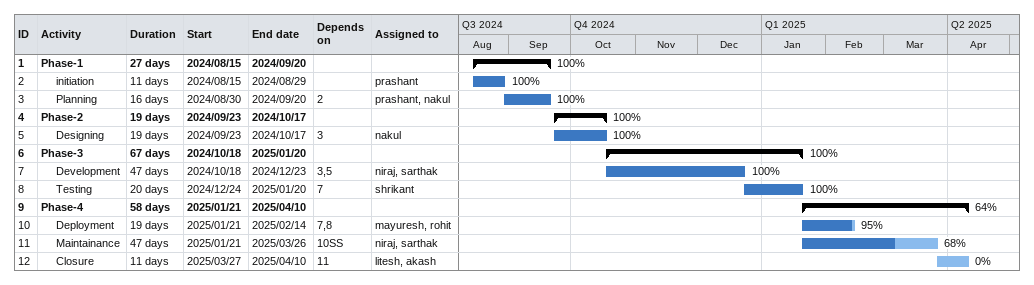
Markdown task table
| ID | Level | Task | Duration | Start | Finish | Predecessors | Resources | % complete |
|---|---|---|---|---|---|---|---|---|
| 1 | 1 | **Phase-1** | 27d | 2024-08-15 | 2024-09-20 |  |  | 100 |
| 2 | 2 | initiation | 11d | 2024-08-15 | 2024-08-29 |  | prashant | 100 |
| 3 | 2 | Planning | 16d | 2024-08-30 | 2024-09-20 | 2 | prashant, nakul | 100 |
| 4 | 1 | **Phase-2** | 19d | 2024-09-23 | 2024-10-17 |  |  | 100 |
| 5 | 2 | Designing | 19d | 2024-09-23 | 2024-10-17 | 3 | nakul | 100 |
| 6 | 1 | **Phase-3** | 67d | 2024-10-18 | 2025-01-20 |  |  | 100 |
| 7 | 2 | Development | 47d | 2024-10-18 | 2024-12-23 | 3, 5 | niraj, sarthak | 100 |
| 8 | 2 | Testing | 20d | 2024-12-24 | 2025-01-20 | 7 | shrikant | 100 |
| 9 | 1 | **Phase-4** | 58d | 2025-01-21 | 2025-04-10 |  |  | 64 |
| 10 | 2 | Deployment | 19d | 2025-01-21 | 2025-02-14 | 7, 8 | mayuresh, rohit | 95 |
| 11 | 2 | Maintainance | 47d | 2025-01-21 | 2025-03-26 | 10SS | niraj, sarthak | 68 |
| 12 | 2 | Closure | 11d | 2025-03-27 | 2025-04-10 | 11 | litesh, akash | 0 |
